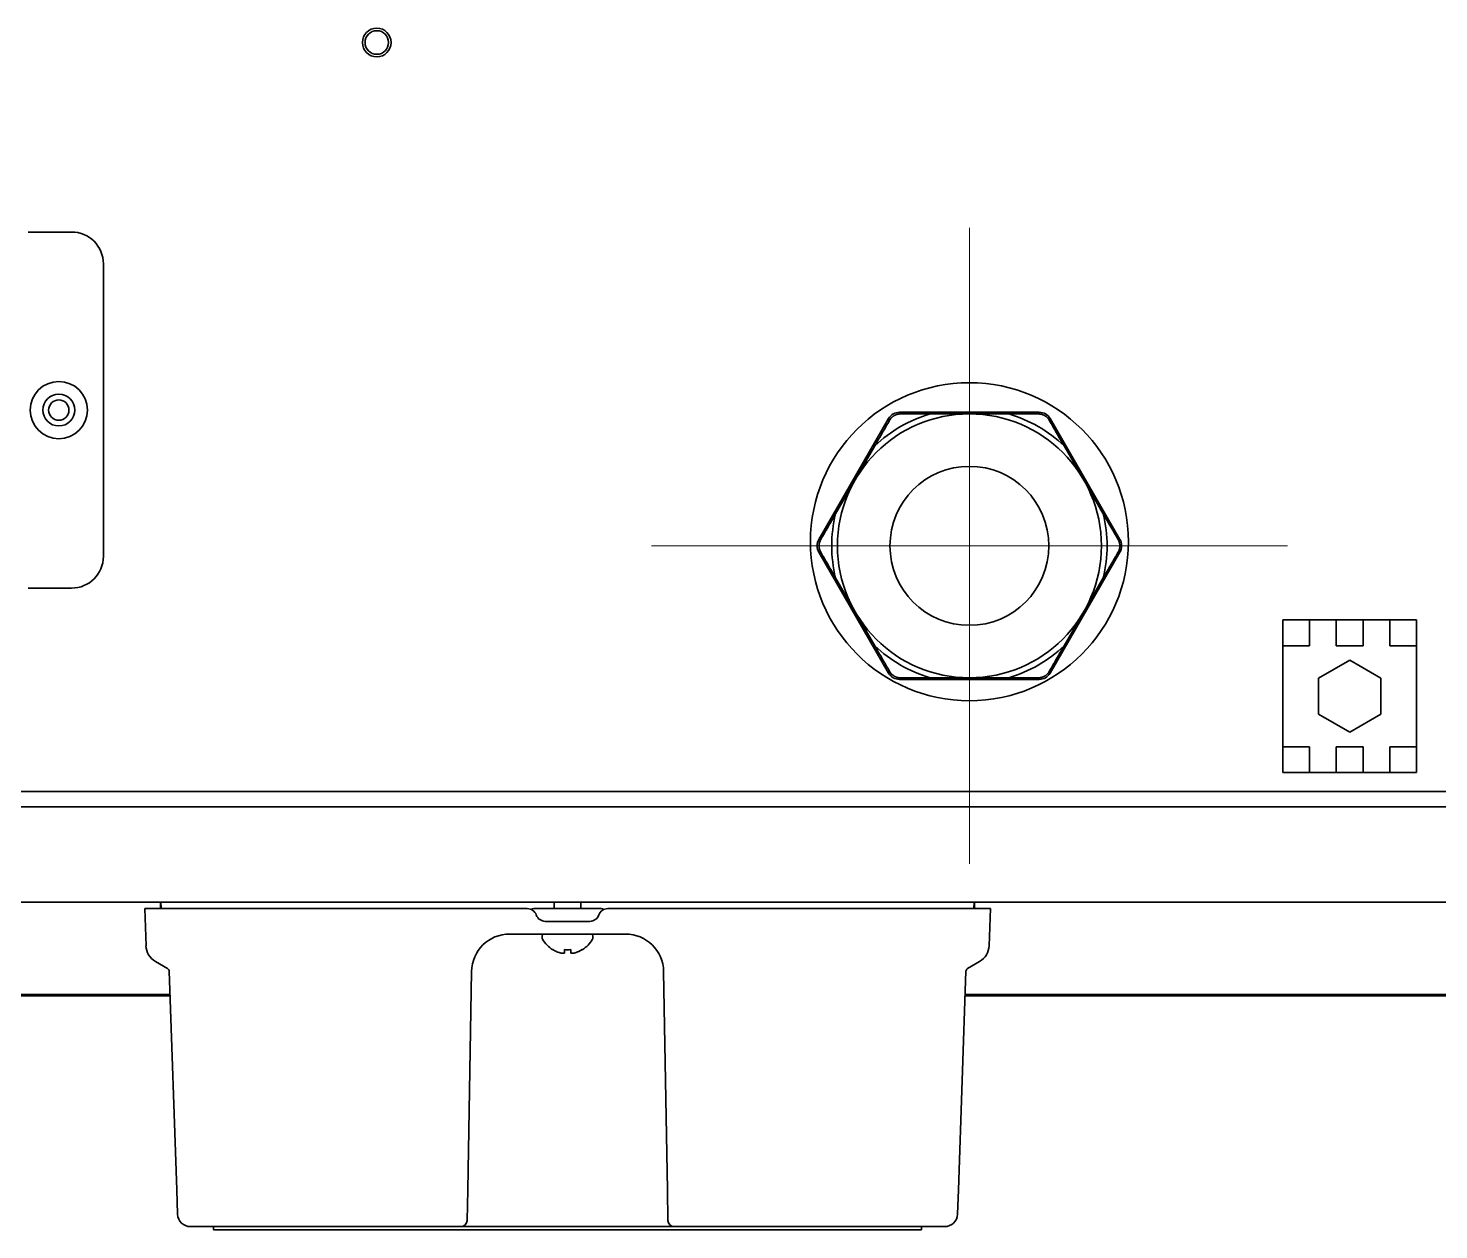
# Model space of a CAD drawing. Extents: x 6336 to 10269, y -393 to 3036.
# Drawn here: x 8828.3 to 9050.1, y 2194 to 2383 of the extents above; entities that cross this region are included whole.
import ezdxf

# ---------------------------------------------------------------- set-up
doc = ezdxf.new("R2010")
doc.units = 0
doc.header["$LTSCALE"] = 5
doc.layers.get('0').update_dxf_attribs({"linetype": 'CONTINUOUS', "lineweight": 0})
doc.layers.add('1', color=7, linetype='CONTINUOUS', true_color=0xffffff)

msp = doc.modelspace()

# ---------------------------------------------------------------- linework, layer by layer
at = {"color": 1}
for p, q in [((8976.27, 2351.58), (8976.27, 2251.58)), ((8926.27, 2301.58), (9026.27, 2301.58))]:
    msp.add_line(p, q, dxfattribs=at)
at = {"layer": '1', "color": 7, "linetype": 'Continuous', "lineweight": 35}
for p, q in [((8835.07, 2350.93), (8828.26, 2350.93)), ((8840.07, 2299.92), (8840.07, 2345.93)), ((8965.3, 2322.33), (8965.3, 2322.58)), ((8987.24, 2322.58), (8965.3, 2322.58)), ((8987.24, 2322.58), (8987.24, 2322.33)), ((8963.57, 2321.58), (8952.6, 2302.58)), ((8963.79, 2321.45), (8963.57, 2321.58)), ((8976.27, 2322.33), (8970.09, 2322.33)), ((8982.45, 2322.33), (8976.27, 2322.33)), ((8988.76, 2321.45), (8988.97, 2321.58)), ((8999.94, 2302.58), (8988.97, 2321.58)), ((8961.39, 2317.3), (8958.3, 2311.95)), ((8994.24, 2311.95), (8991.15, 2317.3)), ((8958.3, 2311.95), (8955.21, 2306.6)), ((8997.33, 2306.6), (8994.24, 2311.95)), ((8952.82, 2302.45), (8952.6, 2302.58)), ((8999.73, 2302.45), (8999.94, 2302.58)), ((8952.82, 2300.7), (8952.6, 2300.58)), ((8952.6, 2300.58), (8963.57, 2281.58)), ((8988.97, 2281.58), (8999.94, 2300.58)), ((8999.73, 2300.7), (8999.94, 2300.58)), ((8955.21, 2296.55), (8958.3, 2291.2)), ((8994.24, 2291.2), (8997.33, 2296.55)), ((8835.07, 2294.93), (8828.26, 2294.93)), ((8958.3, 2291.2), (8961.39, 2285.85)), ((8991.15, 2285.85), (8994.24, 2291.2)), ((9025.57, 2285.87), (9025.57, 2289.93)), ((9025.57, 2289.93), (9029.77, 2289.93)), ((9029.77, 2287.59), (9029.77, 2289.93)), ((9029.77, 2289.93), (9033.97, 2289.93)), ((9033.97, 2289.93), (9038.17, 2289.93)), ((9033.97, 2289.93), (9033.97, 2287.59)), ((9038.17, 2287.59), (9038.17, 2289.93)), ((9038.17, 2289.93), (9042.37, 2289.93)), ((9042.37, 2289.93), (9046.57, 2289.93)), ((9042.37, 2289.93), (9042.37, 2287.59)), ((9046.57, 2289.93), (9046.57, 2285.87)), ((9029.77, 2287.59), (9029.77, 2285.87)), ((9033.97, 2285.87), (9033.97, 2287.59)), ((9038.17, 2287.59), (9038.17, 2285.87)), ((9042.37, 2285.87), (9042.37, 2287.59)), ((9025.57, 2284.43), (9025.57, 2285.87)), ((9029.77, 2285.87), (9025.57, 2285.87)), ((9038.17, 2285.87), (9033.97, 2285.87)), ((9046.57, 2285.87), (9042.37, 2285.87)), ((9046.57, 2285.87), (9046.57, 2284.43)), ((9025.57, 2271.43), (9025.57, 2284.43)), ((9036.07, 2283.58), (9031.18, 2280.75)), ((9040.97, 2280.75), (9036.07, 2283.58)), ((9046.57, 2284.43), (9046.57, 2271.43)), ((8963.79, 2281.7), (8963.57, 2281.58)), ((8965.3, 2280.83), (8965.3, 2280.58)), ((8965.3, 2280.58), (8987.24, 2280.58)), ((8970.09, 2280.83), (8976.27, 2280.83)), ((8976.27, 2280.83), (8982.45, 2280.83)), ((8987.24, 2280.83), (8987.24, 2280.58)), ((8988.76, 2281.7), (8988.97, 2281.58)), ((9031.18, 2280.75), (9031.18, 2275.1)), ((9040.97, 2275.1), (9040.97, 2280.75)), ((9031.18, 2275.1), (9036.07, 2272.28)), ((9036.07, 2272.28), (9040.97, 2275.1)), ((9025.57, 2269.98), (9025.57, 2271.43)), ((9025.57, 2265.93), (9025.57, 2269.98)), ((9025.57, 2269.98), (9029.77, 2269.98)), ((9029.77, 2269.98), (9029.77, 2268.26)), ((9033.97, 2269.98), (9038.17, 2269.98)), ((9033.97, 2268.26), (9033.97, 2269.98)), ((9038.17, 2269.98), (9038.17, 2268.26)), ((9042.37, 2268.26), (9042.37, 2269.98)), ((9042.37, 2269.98), (9046.57, 2269.98)), ((9046.57, 2271.43), (9046.57, 2269.98)), ((9046.57, 2269.98), (9046.57, 2265.93)), ((9029.77, 2265.93), (9029.77, 2268.26)), ((9033.97, 2268.26), (9033.97, 2265.93)), ((9038.17, 2265.93), (9038.17, 2268.26)), ((9042.37, 2268.26), (9042.37, 2265.93)), ((9029.77, 2265.93), (9025.57, 2265.93)), ((9029.77, 2265.93), (9033.97, 2265.93)), ((9038.17, 2265.93), (9033.97, 2265.93)), ((9038.17, 2265.93), (9042.37, 2265.93)), ((9046.57, 2265.93), (9042.37, 2265.93)), ((9176.07, 2262.93), (8700.37, 2262.93)), ((9142.77, 2260.53), (8700.37, 2260.53)), ((9142.77, 2245.53), (8702.42, 2245.53)), ((8849.06, 2245.53), (8849.08, 2244.53)), ((8849.18, 2244.53), (8849.13, 2245.53)), ((8910.97, 2245.53), (8910.97, 2244.53)), ((8915.17, 2244.53), (8915.17, 2245.53)), ((8977.02, 2245.53), (8976.97, 2244.53)), ((8977.09, 2245.53), (8977.07, 2244.53)), ((8846.57, 2244.53), (8848.57, 2244.53)), ((8846.57, 2244.53), (8846.78, 2238.69)), ((8848.57, 2244.53), (8906.74, 2244.53)), ((8907.77, 2244.53), (8918.37, 2244.53)), ((8919.4, 2244.53), (8977.57, 2244.53)), ((8977.57, 2244.53), (8979.57, 2244.53)), ((8979.37, 2238.69), (8979.57, 2244.53)), ((8903.97, 2240.53), (8922.18, 2240.53)), ((8909.57, 2242.53), (8916.57, 2242.53)), ((8909.07, 2240.13), (8909.07, 2239.93)), ((8917.07, 2239.93), (8917.07, 2240.13)), ((8848.27, 2236.2), (8850.17, 2235.11)), ((8910.77, 2238.05), (8910.77, 2238.08)), ((8915.37, 2238.08), (8915.37, 2238.05)), ((8975.98, 2235.11), (8977.87, 2236.2)), ((8850.42, 2234.69), (8851.62, 2200.32)), ((8897.37, 2200.33), (8897.97, 2234.63)), ((8928.18, 2234.63), (8928.77, 2200.33)), ((8974.53, 2200.32), (8975.73, 2234.69)), ((8850.54, 2231.04), (8702.42, 2231.04)), ((8850.55, 2230.83), (8702.42, 2230.83)), ((9146.23, 2231.04), (8975.59, 2231.04)), ((9146.23, 2230.83), (8975.59, 2230.83)), ((8851.62, 2200.32), (8851.75, 2196.46)), ((8897.29, 2195.51), (8897.37, 2200.33)), ((8928.77, 2200.33), (8928.86, 2195.51)), ((8974.39, 2196.46), (8974.53, 2200.32)), ((8896.29, 2194.53), (8853.75, 2194.53)), ((8857.39, 2194.03), (8857.39, 2194.53)), ((8903.29, 2194.53), (8896.29, 2194.53)), ((8922.86, 2194.53), (8903.29, 2194.53)), ((8929.86, 2194.53), (8922.86, 2194.53)), ((8972.4, 2194.53), (8929.86, 2194.53)), ((8968.76, 2194.03), (8968.76, 2194.53))]:
    msp.add_line(p, q, dxfattribs=at)
for centre, radius in [((8883.07, 2380.73), 2.25), ((8883.07, 2380.73), 1.85), ((8833.07, 2322.93), 4.5), ((8976.27, 2302.23), 25), ((8833.07, 2322.93), 2.5), ((8833.07, 2322.93), 1.6), ((8976.27, 2301.58), 20.75), ((8976.27, 2301.58), 12.5)]:
    msp.add_circle(centre, radius, dxfattribs=at)
for centre, radius, start, end in [((8965.3, 2320.58), 2, 90, 150), ((8987.24, 2320.58), 2, 30, 90), ((8976.27, 2301.58), 21.65, 106.5842, 133.4158), ((8976.27, 2301.58), 21.65, 46.5842, 73.4158), ((8976.27, 2301.58), 21.65, 166.5842, 193.4158), ((8976.27, 2301.58), 21.65, 346.5842, 13.4158), ((8954.33, 2301.58), 2, 150, 210), ((8998.21, 2301.58), 2, 330, 30), ((8976.27, 2301.58), 21.65, 226.5842, 253.4158), ((8976.27, 2301.58), 21.65, 286.5842, 313.4158), ((8965.3, 2282.58), 2, 210, 270), ((8987.24, 2282.58), 2, 270, 330), ((8906.74, 2243.03), 1.5, 19.4712, 90), ((8907.77, 2243.83), 0.7, 90, 125.9212), ((8909.57, 2244.03), 1.5, 199.4712, 270), ((8916.57, 2244.03), 1.5, 270, 340.5288), ((8919.4, 2243.03), 1.5, 90, 160.5288), ((8918.37, 2243.83), 0.7, 54.0788, 90), ((8903.97, 2234.53), 6, 90, 179), ((8909.47, 2240.13), 0.4, 90, 180), ((8916.67, 2240.13), 0.4, 0, 90), ((8922.18, 2234.53), 6, 1, 90), ((8849.77, 2238.8), 3, 182, 240), ((8909.47, 2239.93), 0.4, 180, 210.3012), ((8913.27, 2242.15), 4.8, 210.3012, 238.6273), ((8912.87, 2242.15), 4.8, 301.3727, 329.6988), ((8916.67, 2239.93), 0.4, 329.6988, 0), ((8976.37, 2238.8), 3, 300, 358), ((8849.92, 2234.67), 0.5, 2, 60), ((8976.23, 2234.67), 0.5, 120, 178), ((8853.75, 2196.53), 2, 182, 270), ((8972.4, 2196.53), 2, 270, 358), ((8896.29, 2195.53), 1, 270, 359), ((8929.86, 2195.53), 1, 181, 270)]:
    msp.add_arc(centre, radius, start, end, dxfattribs=at)
for centre, major_axis, start_param, end_param in [((8835.07, 2345.93), (4.75, 1.58), -0.32105, 1.248833), ((8835.07, 2299.93), (4.75, -1.58), -1.248833, 0.32105)]:
    msp.add_ellipse(centre, major_axis=major_axis, ratio=0.998478, start_param=start_param, end_param=end_param, dxfattribs=at)
for points, knots in [([(8961.39, 2317.3), (8961.79, 2317.99), (8962.18, 2318.67), (8962.96, 2320.01), (8963.34, 2320.67), (8963.72, 2321.33)], [0, 0, 0, 0, 0.5, 0.5, 1, 1, 1, 1]), ([(8965.45, 2322.33), (8965.36, 2322.33), (8965.28, 2322.32), (8965.11, 2322.3), (8965.03, 2322.28), (8964.92, 2322.26), (8964.9, 2322.25), (8964.86, 2322.24), (8964.79, 2322.22), (8964.73, 2322.19), (8964.61, 2322.14), (8964.53, 2322.1), (8964.43, 2322.05), (8964.41, 2322.04), (8964.37, 2322.01), (8964.31, 2321.97), (8964.22, 2321.91), (8964.15, 2321.85), (8964.1, 2321.81), (8964.09, 2321.79), (8964.06, 2321.76), (8964.04, 2321.75), (8963.96, 2321.67), (8963.91, 2321.6), (8963.8, 2321.47), (8963.76, 2321.4), (8963.72, 2321.33)], [0, 0, 0, 0, 0.125, 0.125, 0.25, 0.25, 0.28125, 0.28125, 0.3125, 0.375, 0.375, 0.5, 0.5, 0.53125, 0.53125, 0.5625, 0.625, 0.6875, 0.6875, 0.71875, 0.71875, 0.75, 0.75, 0.875, 0.875, 1, 1, 1, 1]), ([(8970.09, 2322.33), (8969.29, 2322.33), (8968.51, 2322.33), (8966.96, 2322.33), (8966.2, 2322.33), (8965.45, 2322.33)], [0, 0, 0, 0, 0.5, 0.5, 1, 1, 1, 1]), ([(8982.45, 2322.33), (8983.25, 2322.33), (8984.04, 2322.33), (8985.58, 2322.33), (8986.35, 2322.33), (8987.1, 2322.33)], [0, 0, 0, 0, 0.5, 0.5, 1, 1, 1, 1]), ([(8988.83, 2321.33), (8988.79, 2321.4), (8988.74, 2321.47), (8988.64, 2321.6), (8988.58, 2321.67), (8988.51, 2321.75), (8988.49, 2321.76), (8988.46, 2321.79), (8988.41, 2321.84), (8988.36, 2321.88), (8988.25, 2321.96), (8988.18, 2322.01), (8988.08, 2322.07), (8988.06, 2322.08), (8988.02, 2322.1), (8987.96, 2322.13), (8987.86, 2322.18), (8987.77, 2322.21), (8987.71, 2322.23), (8987.69, 2322.24), (8987.65, 2322.25), (8987.62, 2322.26), (8987.52, 2322.28), (8987.43, 2322.3), (8987.26, 2322.32), (8987.18, 2322.33), (8987.1, 2322.33)], [0, 0, 0, 0, 0.125, 0.125, 0.25, 0.25, 0.28125, 0.28125, 0.3125, 0.375, 0.375, 0.5, 0.5, 0.53125, 0.53125, 0.5625, 0.625, 0.6875, 0.6875, 0.71875, 0.71875, 0.75, 0.75, 0.875, 0.875, 1, 1, 1, 1]), ([(8991.15, 2317.3), (8990.75, 2317.99), (8990.36, 2318.67), (8989.59, 2320.01), (8989.21, 2320.67), (8988.83, 2321.33)], [0, 0, 0, 0, 0.5, 0.5, 1, 1, 1, 1]), ([(8955.21, 2306.6), (8954.81, 2305.91), (8954.42, 2305.23), (8953.65, 2303.89), (8953.27, 2303.23), (8952.89, 2302.58)], [0, 0, 0, 0, 0.5, 0.5, 1, 1, 1, 1]), ([(8997.33, 2306.6), (8997.73, 2305.91), (8998.12, 2305.23), (8998.9, 2303.89), (8999.28, 2303.23), (8999.66, 2302.58)], [0, 0, 0, 0, 0.5, 0.5, 1, 1, 1, 1]), ([(8952.89, 2302.58), (8952.85, 2302.5), (8952.81, 2302.43), (8952.75, 2302.27), (8952.72, 2302.19), (8952.69, 2302.09), (8952.68, 2302.06), (8952.67, 2302.02), (8952.66, 2301.96), (8952.65, 2301.89), (8952.63, 2301.76), (8952.62, 2301.67), (8952.62, 2301.55), (8952.62, 2301.53), (8952.62, 2301.49), (8952.63, 2301.42), (8952.64, 2301.31), (8952.65, 2301.22), (8952.67, 2301.15), (8952.67, 2301.13), (8952.68, 2301.09), (8952.69, 2301.07), (8952.72, 2300.96), (8952.75, 2300.88), (8952.81, 2300.72), (8952.85, 2300.65), (8952.89, 2300.58)], [0, 0, 0, 0, 0.125, 0.125, 0.25, 0.25, 0.28125, 0.28125, 0.3125, 0.375, 0.375, 0.5, 0.5, 0.53125, 0.53125, 0.5625, 0.625, 0.6875, 0.6875, 0.71875, 0.71875, 0.75, 0.75, 0.875, 0.875, 1, 1, 1, 1]), ([(8999.66, 2300.58), (8999.7, 2300.65), (8999.73, 2300.72), (8999.8, 2300.88), (8999.83, 2300.96), (8999.86, 2301.07), (8999.86, 2301.09), (8999.87, 2301.13), (8999.89, 2301.2), (8999.9, 2301.26), (8999.92, 2301.39), (8999.92, 2301.48), (8999.92, 2301.6), (8999.92, 2301.62), (8999.92, 2301.67), (8999.92, 2301.73), (8999.91, 2301.85), (8999.89, 2301.93), (8999.88, 2302), (8999.87, 2302.02), (8999.86, 2302.06), (8999.86, 2302.09), (8999.83, 2302.19), (8999.8, 2302.27), (8999.73, 2302.43), (8999.7, 2302.5), (8999.66, 2302.58)], [0, 0, 0, 0, 0.125, 0.125, 0.25, 0.25, 0.28125, 0.28125, 0.3125, 0.375, 0.375, 0.5, 0.5, 0.53125, 0.53125, 0.5625, 0.625, 0.6875, 0.6875, 0.71875, 0.71875, 0.75, 0.75, 0.875, 0.875, 1, 1, 1, 1]), ([(8952.89, 2300.58), (8953.27, 2299.92), (8953.65, 2299.26), (8954.42, 2297.92), (8954.81, 2297.24), (8955.21, 2296.55)], [0, 0, 0, 0, 0.5, 0.5, 1, 1, 1, 1]), ([(8997.33, 2296.55), (8997.73, 2297.24), (8998.12, 2297.92), (8998.9, 2299.26), (8999.28, 2299.92), (8999.66, 2300.58)], [0, 0, 0, 0, 0.5, 0.5, 1, 1, 1, 1]), ([(8963.72, 2281.83), (8963.34, 2282.48), (8962.96, 2283.14), (8962.18, 2284.48), (8961.79, 2285.16), (8961.39, 2285.85)], [0, 0, 0, 0, 0.5, 0.5, 1, 1, 1, 1]), ([(8991.15, 2285.85), (8990.75, 2285.16), (8990.36, 2284.48), (8989.59, 2283.14), (8989.21, 2282.48), (8988.83, 2281.83)], [0, 0, 0, 0, 0.5, 0.5, 1, 1, 1, 1]), ([(8963.72, 2281.83), (8963.76, 2281.75), (8963.8, 2281.68), (8963.91, 2281.55), (8963.96, 2281.48), (8964.04, 2281.41), (8964.06, 2281.39), (8964.09, 2281.36), (8964.14, 2281.31), (8964.19, 2281.27), (8964.29, 2281.19), (8964.37, 2281.14), (8964.47, 2281.08), (8964.49, 2281.07), (8964.53, 2281.05), (8964.59, 2281.02), (8964.69, 2280.97), (8964.77, 2280.94), (8964.84, 2280.92), (8964.86, 2280.92), (8964.9, 2280.9), (8964.92, 2280.9), (8965.03, 2280.87), (8965.11, 2280.85), (8965.28, 2280.83), (8965.36, 2280.83), (8965.45, 2280.83)], [0, 0, 0, 0, 0.125, 0.125, 0.25, 0.25, 0.28125, 0.28125, 0.3125, 0.375, 0.375, 0.5, 0.5, 0.53125, 0.53125, 0.5625, 0.625, 0.6875, 0.6875, 0.71875, 0.71875, 0.75, 0.75, 0.875, 0.875, 1, 1, 1, 1]), ([(8970.09, 2280.83), (8969.29, 2280.83), (8968.51, 2280.83), (8966.96, 2280.83), (8966.2, 2280.83), (8965.45, 2280.83)], [0, 0, 0, 0, 0.5, 0.5, 1, 1, 1, 1]), ([(8982.45, 2280.83), (8983.25, 2280.83), (8984.04, 2280.83), (8985.58, 2280.83), (8986.35, 2280.83), (8987.1, 2280.83)], [0, 0, 0, 0, 0.5, 0.5, 1, 1, 1, 1]), ([(8987.1, 2280.83), (8987.18, 2280.83), (8987.26, 2280.83), (8987.43, 2280.85), (8987.52, 2280.87), (8987.62, 2280.9), (8987.65, 2280.9), (8987.69, 2280.92), (8987.75, 2280.94), (8987.81, 2280.96), (8987.94, 2281.01), (8988.02, 2281.05), (8988.12, 2281.11), (8988.14, 2281.12), (8988.18, 2281.14), (8988.23, 2281.18), (8988.32, 2281.24), (8988.39, 2281.3), (8988.44, 2281.34), (8988.46, 2281.36), (8988.49, 2281.39), (8988.51, 2281.41), (8988.58, 2281.48), (8988.64, 2281.55), (8988.74, 2281.68), (8988.79, 2281.75), (8988.83, 2281.83)], [0, 0, 0, 0, 0.125, 0.125, 0.25, 0.25, 0.28125, 0.28125, 0.3125, 0.375, 0.375, 0.5, 0.5, 0.53125, 0.53125, 0.5625, 0.625, 0.6875, 0.6875, 0.71875, 0.71875, 0.75, 0.75, 0.875, 0.875, 1, 1, 1, 1]), ([(8910.77, 2238.08), (8910.98, 2237.96), (8911.19, 2237.85), (8911.51, 2237.71), (8911.62, 2237.67), (8911.84, 2237.59), (8911.96, 2237.56), (8912.07, 2237.53)], [0, 0, 0, 0, 0.5, 0.5, 0.75, 0.75, 1, 1, 1, 1]), ([(8913.57, 2238.08), (8913.57, 2237.96), (8913.57, 2237.85), (8913.57, 2237.71), (8913.57, 2237.67), (8913.57, 2237.59), (8913.57, 2237.56), (8913.57, 2237.53)], [0, 0, 0, 0, 0.5, 0.5, 0.75, 0.75, 1, 1, 1, 1]), ([(8968.76, 2194.03), (8968.76, 2194.03), (8967.27, 2194.03), (8963.74, 2194.03), (8960.14, 2194.03), (8955.88, 2194.03), (8951.15, 2194.03), (8946.97, 2194.03), (8943.53, 2194.03), (8940.9, 2194.03), (8938.18, 2194.03), (8934.28, 2194.03), (8929.02, 2194.03), (8922.3, 2194.03), (8912.55, 2194.03), (8900.06, 2194.03), (8885.76, 2194.03), (8873.47, 2194.03), (8864.36, 2194.03), (8859.37, 2194.03), (8857.64, 2194.03), (8857.39, 2194.03), (8857.39, 2194.03)], [0, 0, 0, 0, 0.053171, 0.084544, 0.119532, 0.157638, 0.197989, 0.239589, 0.260555, 0.281484, 0.302943, 0.325564, 0.374192, 0.426999, 0.483284, 0.601777, 0.718297, 0.820521, 0.900396, 0.957646, 0.980059, 1, 1, 1, 1])]:
    msp.add_open_spline(points, degree=3, knots=knots, dxfattribs=at)
for points in [[(8912.07, 2237.53), (8912.1, 2237.53), (8912.14, 2237.52), (8912.22, 2237.52), (8912.29, 2237.51), (8912.36, 2237.51), (8912.43, 2237.52), (8912.5, 2237.52), (8912.55, 2237.53), (8912.57, 2237.53)], [(8912.57, 2237.53), (8912.57, 2237.54), (8912.57, 2237.57), (8912.57, 2237.62), (8912.57, 2237.68), (8912.57, 2237.74), (8912.57, 2237.81), (8912.57, 2237.88), (8912.57, 2237.97), (8912.57, 2238.04), (8912.57, 2238.08)], [(8912.57, 2238.08), (8912.74, 2238.06), (8913.07, 2238.04), (8913.41, 2238.06), (8913.57, 2238.08)], [(8913.57, 2237.53), (8913.6, 2237.53), (8913.65, 2237.52), (8913.72, 2237.52), (8913.8, 2237.51), (8913.87, 2237.51), (8913.93, 2237.52), (8914, 2237.52), (8914.05, 2237.53), (8914.07, 2237.53)], [(8914.07, 2237.53), (8914.13, 2237.54), (8914.24, 2237.57), (8914.4, 2237.62), (8914.56, 2237.68), (8914.71, 2237.74), (8914.86, 2237.81), (8915.02, 2237.88), (8915.19, 2237.97), (8915.31, 2238.04), (8915.37, 2238.08)]]:
    msp.add_open_spline(points, degree=3, dxfattribs=at)

doc.saveas('drawing.dxf')
